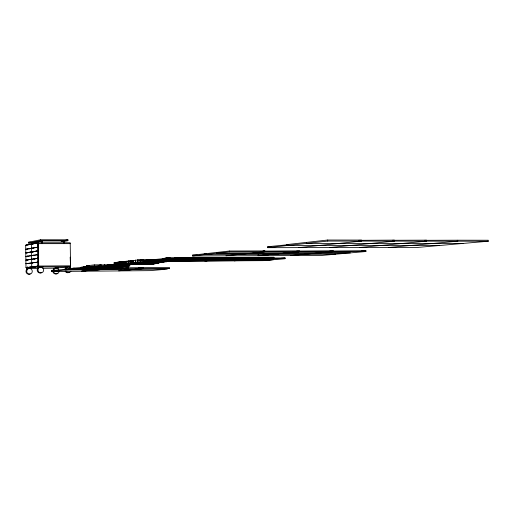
<?xml version="1.0" encoding="UTF-8"?>
<svg xmlns="http://www.w3.org/2000/svg" width="514" height="514" viewBox="0 0 514 514"><rect width="100%" height="100%" fill="white"/><g stroke="black" fill="none" stroke-linecap="round" stroke-linejoin="round"><path stroke-width="0.77" d="M55.775 267.646L57.215 267.582M31.791 243.083L28.585 243.083L28.572 242.229L40.619 239.768L67.912 239.8L67.925 240.674L64.134 241.387M28.585 243.083L40.632 240.648L67.925 240.674M31.964 244.214L31.952 242.846L41.64 240.899L64.346 240.918L64.372 243.019M32.78 242.846L42.495 240.899L42.521 243.013M28.257 267.588L25.983 267.64L25.7 245.184L38.242 242.871L38.55 266.104L26.786 267.633M26.387 245.133L38.364 242.769L70.206 242.781L70.553 266.689L69.666 266.792M33.024 243.899L38.242 242.871M37.888 243.887L38.075 246.688M65.638 240.231L67.912 239.8M61.14 241.368L63.505 240.918L63.53 243.019M61.982 241.368L64.346 240.918M25.751 249.245L38.299 247.073M25.751 249.335L38.299 247.163M29.433 248.712L30.872 248.442M29.433 248.802L30.872 248.538M26.657 249.547L27.306 249.425L27.3 248.692M32.44 248.48L33.114 248.358L33.102 247.613M25.796 252.849L38.344 250.8M25.796 252.939L38.344 250.896M29.478 252.342L30.917 252.091M32.382 251.841L33.873 251.577M35.363 251.32L36.854 251.057M29.478 252.438L30.924 252.188M32.382 251.931L33.873 251.674M35.363 251.41L36.854 251.153M26.702 253.145L27.358 253.036L27.345 252.303M32.491 252.149L33.159 252.027L33.153 251.288M25.841 256.454L38.396 254.533M25.848 256.544L38.396 254.623M26.644 256.544L28.09 256.306M26.754 256.749L27.403 256.647L27.39 255.914M37.638 257.957L38.254 257.861M25.886 260.058L37.618 258.266M25.893 260.148L38.447 258.259L36.95 258.491M26.689 260.052L28.135 259.833M30.294 259.506L31.733 259.287M33.969 258.94L35.46 258.715M26.696 260.148L28.135 259.923M30.294 259.596L31.733 259.377M33.969 259.037L35.466 258.812M36.957 258.581L38.447 258.356M26.799 260.36L27.448 260.257L27.435 259.525M37.651 258.715L38.338 258.606M32.144 262.474L31.727 262.532L31.739 263.277L32.408 263.181M25.938 263.663L38.492 261.992M25.938 263.759L38.492 262.089M25.983 267.64L38.55 266.104M70.161 257.141L70.54 265.815L38.672 266.04L26.67 267.601L26.683 268.546L27.403 268.366M37.914 267.023L38.685 267.017L38.364 242.769M40.028 267.1L40.799 267.004M30.782 268.514L31.508 268.334L29.414 268.526M42.135 267.087L42.906 266.894L37.914 267.119M65.522 266.817L70.502 266.785M55.705 268.012L54.78 268.128L66.756 267.139M53.501 268.34L55.518 268.321A2.827 2.737 84.9 0 0 52.897 270.441M58.596 268.096L42.527 268.334M69.037 266.869L70.553 266.689L38.685 266.927L26.683 268.456L38.569 268.366M86.448 265.783L94.415 264.871L101.072 264.826L101.085 265.873L93.008 266.766L86.468 266.811L86.448 265.783L89.359 265.764M115.001 262.5L115.04 264.517L115.001 262.5L116.434 262.487M117.044 262.268L117.083 264.292L117.044 262.268L119.858 262.243M118.175 264.17L118.143 262.14L118.175 264.17L146.843 264.003M120.147 261.909L120.186 263.952L120.147 261.909L122.974 261.883L123 263.945M123.874 261.478L123.906 263.541L123.874 261.478L126.026 261.459M126.007 261.234L126.039 263.303L126.007 261.234L128.802 261.221M128.153 260.99L128.192 263.065L128.153 260.99L131.031 260.964L131.07 263.065M135.349 260.161L135.381 262.275L135.349 260.161L138.195 260.142M137.591 259.904L137.63 262.024L137.591 259.904L140.521 259.878L140.47 260.977L140.521 259.878M118.766 262.365L124.221 261.787M120.829 262.134L118.079 262.146M121.869 262.012L119.113 262.031L119.145 264.067L147.055 263.875M122.974 261.883L122.93 262.943L123.167 261.883M131.031 260.964L130.98 262.044L131.224 260.964M126.521 261.523L124.992 261.697M127.864 261.35L133.409 260.733L133.255 262.821L124.838 263.746L133.255 262.821M138.459 260.135L141.26 260.129M140.643 259.885L140.663 260.977L140.643 259.885L143.605 259.866L143.554 260.964L143.605 259.866M121.715 262.352L118.946 262.365M121.966 262.339L123.347 262.333M122.756 262.23L119.98 262.249M125.891 261.877L123.103 261.889M131.815 261.202L128.988 261.215M141.523 260.123L144.325 260.11M143.727 259.872L144.074 261.999M121.278 262.436L123.675 262.185M131.038 261.33L132.573 261.157M139.442 260.373L146.259 259.621L146.297 261.754L137.456 262.718M99.6 264.993L101.072 264.826M99.568 269.689L81.681 271.135L85.748 271.096L84.572 271.219L51.663 271.508L51.651 270.589L69.782 268.957M74.376 268.192L65.824 268.989L65.837 269.946L72.815 269.175L142.192 268.61L142.179 267.666L127.234 267.781M83.814 267.293L73.136 268.167L73.149 269.143L80.402 268.34L128.609 267.961L128.596 266.991L122.274 267.036M83.737 267.222L80.666 267.319L80.679 268.308L122.73 267.8L122.711 266.817L110.06 266.914M86.551 266.984L82.703 267.087L82.722 268.083L108.049 267.71M83.731 266.972L84.45 266.888L84.463 267.89L83.75 267.967L83.731 266.972L86.872 266.946M84.765 266.856L85.485 266.772L85.504 267.775L84.784 267.852L84.765 266.856L86.339 266.843M86.532 266.657L85.806 266.734L85.819 267.743L86.545 267.659L86.532 266.657L106.276 266.509M100.699 265.018L111.275 264.53L111.294 265.584L100.95 266.708L94.441 266.753L104.638 265.629L111.294 265.584M146.875 259.846L149.677 259.84M86.468 266.811L94.428 265.918L101.085 265.873M147.383 260.097L145.95 260.103M147.647 260.084L151.032 260.123M149.87 259.84L155.8 259.808M132.4 262.937L132.188 261.87L132.207 262.937M194.099 259.14L174.509 261.157L143.939 261.33L143.926 260.592L164.705 258.523M166.17 258.105L168.245 257.867L168.258 258.259L166.176 258.491L166.17 258.105L169.748 258.047M195.577 258.073L196.335 257.97L196.329 257.585L169.729 257.707L168.528 257.842L168.534 258.227L170.102 258.092L170.108 258.484L163.131 259.255L163.124 258.87L170.102 258.092M192.512 255.156L229.507 251.012L264.382 250.928L264.402 251.796L229.527 251.892L192.532 255.972L192.512 255.156L197.331 255.137M358.746 240.321L394.007 240.115L394.032 241.13L361.368 241.098L298.718 247.632L267.762 247.677L267.743 246.733L288.842 244.638M327.675 240.025L306.434 242.402L306.46 243.411L327.701 241.066L361.143 241.098L361.117 240.07L327.675 240.025L327.701 241.066M146.702 260.354L145.616 260.476L145.623 260.849M148.051 260.206L146.535 260.302L146.548 261.041L177.336 260.861M148.308 260.174L151.797 260.412M149.664 260.026L150.769 259.904M151.373 259.833L152.138 259.75L152.144 260.123M152.401 259.718L152.69 260.065L152.054 260.097M107.297 264.973L111.275 264.53M143.747 260.958L143.881 261.999M160.021 260.341L146.002 260.36L146.265 260.701M148.97 260.405L148.964 260.026M163.568 258.78L163.561 258.394L162.758 258.484L162.765 258.87L164.576 258.709L164.583 259.095M165.9 258.523L163.844 258.748L163.837 258.362L165.893 258.131L165.9 258.523L166.915 258.446L166.851 258.844L192.654 258.709L192.647 258.324M108.39 264.967L112.38 264.524L143.727 264.222L142.654 264.331M143.926 260.592L144.28 260.958L146.708 260.726M148.308 260.514L150.968 260.219M51.663 271.508L65.548 269.978L99.877 269.657L107.407 268.893M82.407 268.115L81.7 268.192L81.681 267.203L82.388 267.119L82.407 268.115L122.73 267.8M116.717 262.603L113.992 262.615L114.082 264.626M135.317 260.399L133.126 260.418L133.229 262.513M143.939 261.33L151.996 260.444L273.114 259.737L285.077 258.677L285.064 257.938L249.033 258.099L240.263 258.857M285.077 258.677L162.315 259.307L152.433 260.392L152.42 259.641M267.762 247.677L286.375 245.621L318.23 245.589M306.344 243.424L286.484 245.608L286.459 244.638L306.318 242.415L306.344 243.424L463.14 243.43L488.3 241.22L488.268 240.237L457.768 240.199L457.801 241.188L388.378 247.517L359.312 247.555M124.067 263.83L115.997 264.716L124.26 263.83L124.035 261.787M119.017 265.526L112.399 265.577L102.029 266.702L108.505 266.65L119.017 265.526L118.997 264.479M109.463 266.56L110.221 266.483L110.24 267.479L109.476 267.556M126.701 265.475L120.115 265.52L109.585 266.644L116.029 266.593L126.701 265.475L126.682 264.427M195.069 257.713L222.639 257.463L222.646 257.848L221.849 257.944L221.74 257.553M191.966 258.394L192.577 258.33L192.583 258.715M195.474 258.06L196.868 257.97L196.881 258.356L189.582 259.12M262.789 251.095L264.382 250.928M263.374 251.095L299.013 250.845L299.039 251.706L258.169 255.709L225.987 255.837M188.696 259.12L195.982 258.356M106.218 267.897L106.963 267.82M109.141 267.595L84.463 267.89M176.983 260.495L178.39 260.386M182.367 259.936L182.708 259.93M177.838 260.489L179.54 260.347M183.228 259.93L183.871 259.898M141.581 264.447L114.024 264.633M144.807 264.106L116.055 264.408L116.087 262.378L118.824 262.358M153.146 263.849L153.127 263.444L151.225 263.457L145.88 264.209M152.015 263.361L123.906 263.541M154.264 263.123L126.039 263.303M156.532 262.892L128.192 263.065M161.775 262.346L133.158 262.519M166.491 261.857L137.63 262.024M148.912 263.791L147.942 263.798M151.077 263.566L150.165 263.566M299.039 251.706L264.986 251.796L225.434 255.837L192.532 255.972M129.811 265.892L117.076 266.593L129.811 265.892L129.791 264.858L126.181 264.883M142.719 264.344L153.127 263.444M144.659 264.427L143.695 264.434M147.846 264.1L146.875 264.106M153.127 263.643L142.719 264.537M146.721 264.312L148.591 264.492L158.807 263.252L148.835 264.292M154.11 263.643L151.225 263.457M156.545 263.399L155.498 263.412L156.545 263.592M146.728 264.504L158.807 263.252M148.668 264.402L147.704 264.408M152.054 263.766L153.031 263.952L148.764 264.106M100.84 269.651L108.383 268.886M221.2 257.623L209.089 257.771M248.506 257.726L248.5 257.341L222.819 257.463L221.335 257.598L221.328 258.336M392.426 240.276L426.145 240.154L426.177 241.156L394.251 241.13L329.23 247.594L298.923 247.632M120.848 267.993L121.612 267.916M216.221 258.497L218.99 258.266M215.572 258.985L223.185 258.227L223.172 257.842L221.341 257.983L221.752 257.938M214.704 258.992L222.305 258.234L222.299 257.848M296.649 251.083L332.847 250.761L332.866 251.609L299.611 251.699L258.715 255.702L258.696 254.905M120.584 268.758L128.609 267.961M205.78 260.476L207.193 260.335M211.068 259.923L211.717 259.891M206.236 260.508L207.444 260.392M211.453 259.949L211.909 259.917M212.243 259.917L212.899 259.885M206.57 260.508L207.778 260.386M213.734 260.058L224.702 258.985M213.753 260.103L204.636 260.983L174.676 261.157M214.242 260.058L225.222 258.985M138.51 268.019L142.179 267.666M244.465 257.732L246.99 257.508L246.996 257.887M272.947 257.694L273.917 257.604L273.911 257.225L248.667 257.341L247.138 257.475L247.157 258.201M424.564 240.308L457.556 240.199L457.589 241.188L426.389 241.156L359.113 247.555L329.435 247.594M138.69 268.083L143.098 267.659L169.459 267.453L169.479 268.392L160.998 269.156M240.597 258.484L242.332 258.336M245.898 257.977L248.68 257.726L248.667 257.341M245.981 257.604L245.988 257.983L249.027 257.72L249.033 258.099M133.794 269.407L117.719 270.929L85.504 271.212L100.526 269.683L134.128 269.375L142.192 268.61M135.034 269.368L143.11 268.61L169.479 268.392M329.725 251.057L365.897 250.684L365.917 251.519L350.516 252.882L318.603 252.984M233.51 260.457L234.699 260.38M239.363 259.911L240.025 259.904M234.66 260.45L235.849 260.373M241.175 259.872L239.691 259.878M204.803 260.983L234.178 260.816L255.709 258.831L255.689 258.086M365.917 251.519L333.425 251.609L290.198 255.58L258.715 255.702M266.663 258.279L265.385 258.362L265.391 258.735L273.589 257.983L273.917 257.604M270.171 257.951L272.176 257.771M281.074 258.298L285.064 257.938M361.278 251.095L365.897 250.684M266.946 259.898L267.608 259.866M335.597 254.205L321.533 255.452L290.725 255.574M439.258 245.525L417.053 247.478L388.578 247.517M462.998 243.443L439.386 245.519L318.327 245.602M57.163 267.672L58.602 267.608L55.814 267.659M26.683 268.546L28.733 268.533A2.853 2.782 84.6 0 0 26.092 272.144A2.853 2.782 84.6 0 0 30.191 273.84M51.651 270.589L56.463 270.55M136.461 262.802L128.179 263.727M139.66 262.782L131.327 263.701M142.853 262.763L134.469 263.682M143.862 262.673L152.613 261.716M146.04 262.744L137.604 263.663M149.221 262.725L140.727 263.643M150.236 262.635L159.096 261.677M152.395 262.705L143.849 263.624M154.656 262.802L154.38 261.742M158.807 263.451L156.905 263.264M150.101 263.573L151.142 263.56M154.161 263.547L155.209 263.727L154.232 263.541M127.221 263.81L119.28 264.691M130.363 263.791L122.371 264.671M133.499 263.772L125.455 264.652M136.628 263.746L128.539 264.633M139.75 263.727L131.61 264.607M142.873 263.708L134.674 264.588M149.021 263.688L150.062 263.676L149.086 263.682M120.186 263.952L148.983 263.785M153.076 263.855L154.116 263.843M150.91 264.08L151.951 264.061M144.749 264.324L146.875 263.907M148.771 264.299L150.872 264.177M34.136 266.727L35.697 266.715M32.581 266.882L31.739 266.888L31.47 244.047L32.286 244.047L25.7 245.184M34.014 266.837L35.807 266.798M38.621 267.017L42.913 266.984M65.522 266.914L67.597 266.894M116.08 266.978L117.655 266.965M85.504 267.775L110.24 267.479M38.068 257.893L38.486 257.893M174.374 257.771L267.775 257.385M167.358 257.97L169.035 257.957M220.23 257.72L267.28 257.501M228.12 257.771L267.813 257.585M196.868 257.97L196.509 257.585M223.172 257.842L222.819 257.463M242.55 257.771L244.144 257.765M244.317 257.771L267.833 257.655M165.013 258.234L169.01 258.214M221.206 258.009L221.868 257.977L221.919 257.553M246.482 257.887L252.406 257.835M259.988 257.829L267.666 257.739M270.261 257.777L271.835 257.771M271.212 257.861L270.801 258.24M170.108 258.484L222.305 258.234M223.185 258.227L248.166 258.105L248.159 257.726M195.121 258.446L169.209 258.581L169.202 258.195M221.405 258.324L195.943 258.458L195.975 257.97M247.234 258.195L222.209 258.324L222.273 257.932M272.619 258.073L248.018 258.201L248.089 257.81M167.731 258.356L167.737 258.748L193.579 258.613M194.388 258.227L194.401 258.613L219.799 258.484M162.765 258.87L163.124 258.87M245.159 258.381L219.632 258.581L219.696 258.195M245.339 258.458L269.844 258.324M191.124 258.87L165.457 258.998L165.02 258.619L165.084 258.227L169.273 258.182L169.279 258.574M218.109 258.735L242.897 258.606L242.891 258.234M146.259 259.621L146.297 261.754M155.601 259.705L151.694 259.724L151.444 260.129L151.437 259.75M150.679 259.872L150.069 260.277L150.326 259.878M151.257 260.013L148.707 260.058L148.655 260.508M152.69 260.065L152.33 259.692M182.091 259.962L188.278 259.904M195.05 259.891L197.402 259.878M147.235 260.296L151.225 260.187M211.113 259.949L217.313 259.891M220.461 259.872L225.98 259.84M240.848 259.872L254.327 259.827M146.946 260.495L144.665 260.508L144.627 260.958M146.991 260.572L144.62 260.585L178.756 260.714L178.743 259.975M271.321 259.923L150.621 260.592L150.608 259.846M146.015 260.733L146.618 260.701M240.436 260.232L149.323 260.739L149.311 259.988M269.664 260.071L240.603 260.232L240.584 259.506M144.916 260.791L145.276 260.849M145.552 260.816L145.963 260.81M180.125 260.572L149.253 260.746L149.24 259.994M180.298 260.572L240.359 260.238L240.346 259.512M269.587 260.078L240.526 260.238L240.417 259.506M132.638 260.958L131.154 260.971L131.134 263.059M143.554 260.964L144.055 260.906M144.28 260.958L145.019 260.508M177.439 260.868L266.38 260.36M175.916 261.009L145.211 261.189L145.199 260.45M176.019 261.016L264.755 260.502M122.056 262.012L123.514 261.992M145.199 261.87L144.922 260.482M151.694 261.838L151.482 260.746M121.015 262.127L123.861 262.108M130.98 262.044L131.308 261.986M157.014 261.922L156.731 260.842M135.452 262.268L164.191 262.095L135.381 262.275M219.825 252.445L216.555 252.464L216.574 253.318L250.761 253.209M250.851 253.203L216.657 253.312L216.645 252.451M251.43 253.203L284.84 253.094M285.398 253.094L318.05 252.991M251.34 253.209L284.743 253.106M285.309 253.1L317.954 252.997M318.5 252.997L350.413 252.894L335.7 254.199L304.256 254.321M204.212 253.845L206.692 253.826M237.847 254.552L204.231 254.681L204.296 253.839M238.329 254.558L271.199 254.43M271.662 254.436L303.806 254.314M28.572 242.229L30.981 242.229M35.832 242.235L37.651 242.19M33.005 242.801L34.579 242.801M31.952 242.846L34.361 242.846M70.219 243.655L38.377 243.649L38.184 246.893M267.743 246.733L270.917 246.733M457.801 241.188L488.3 241.22M426.363 240.154L426.389 241.156M394.225 240.115L394.251 241.13M361.342 240.07L361.368 241.098M333.406 250.761L333.425 251.609M299.591 250.845L299.611 251.699M286.349 244.651L286.375 245.621M273.095 259.017L273.114 259.737M272.889 259.062L272.908 259.782L263.136 260.649L234.339 260.81L234.326 260.097M272.613 257.694L272.536 258.086M270.878 257.861L270.884 258.234L220.596 258.484L220.667 258.092M268.038 258.118L268.128 258.484L164.512 259.101L164.506 258.715M268.006 259.499L268.019 260.212L178.866 260.72L178.917 259.975M267.922 259.506L267.942 260.225M267.087 258.201L267.094 258.574M267.004 258.214L267.01 258.587M264.967 250.928L264.986 251.796M258.15 254.905L258.169 255.709M255.182 258.086L255.201 258.831M247.735 257.43L247.664 257.822M247.562 257.437L247.568 257.816M247.485 257.443L247.491 257.822M247.311 257.482L247.318 257.861M246.816 257.508L246.823 257.887M246.412 257.977L246.424 258.356M246.334 257.977L246.341 258.356M246.058 257.598L246.071 257.977M243.752 258.234L243.758 258.606M243.668 258.234L243.681 258.613M242.814 258.24L242.762 258.696M242.685 258.709L242.672 258.336L241.111 258.484L241.117 258.863M241.895 258.33L241.908 258.703M241.818 258.336L241.824 258.709M239.004 259.654L238.946 260.386M238.843 259.654L238.856 260.38M238.766 259.66L238.779 260.386M234.159 260.097L234.178 260.816M229.507 251.012L229.527 251.892M221.662 257.565L221.675 257.951M221.508 257.591L221.515 257.977M219.786 258.105L219.722 258.491M218.823 258.195L218.829 258.581L193.47 258.715L193.463 258.33L191.471 258.484L191.465 258.099M218.746 258.208L218.752 258.593M218.103 258.356L218.032 258.741M217.229 258.362L217.159 258.748M217.146 258.446L217.075 258.838M216.388 258.112L216.394 258.491M216.214 258.118L216.208 258.844M212.288 259.512L212.301 260.251M212.218 259.519L212.231 260.257M212.121 259.512L212.064 260.257M206.275 260.11L206.287 260.836M206.204 260.116L206.217 260.842M206.108 260.11L206.12 260.836L206.037 260.116M195.641 257.675L195.654 258.06M194.465 258.227L194.472 258.613M193.572 258.227L193.547 258.703M192.005 258.484L192.011 258.87M191.934 258.491L191.94 258.87M191.645 258.105L191.581 258.491M183.639 259.48L183.652 260.225M183.119 259.48L183.19 260.27M183.003 259.531L183.016 260.277M178.679 259.981L178.692 260.72M169.729 257.707L169.736 258.092M168.907 257.797L168.843 258.195M167.808 258.735L167.429 257.964M166.542 258.06L166.549 258.446M166.472 258.067L166.478 258.458M165.379 258.619L165.386 259.005M164.204 258.324L164.146 258.715M162.302 258.536L162.315 259.307M157.952 260.707L157.901 261.806M156.802 260.836L156.821 261.922M154.637 261.735L154.585 262.808M154.451 261.735L154.47 262.802M151.977 259.692L151.996 260.444M151.412 260.752L151.431 261.844M150.673 259.84L150.686 260.585M150.416 259.904L150.422 260.277M150.345 260.868L150.364 261.96M150.011 259.988L149.953 260.367M149.658 259.988L149.67 260.399M148.585 260.148L148.591 260.521M148.302 260.142L148.244 260.521M147.948 260.142L147.897 260.894M147.608 260.18L147.357 260.579L147.351 260.206M146.599 260.29L146.612 261.035M146.355 260.36L146.362 260.726M145.957 260.437L145.899 260.816M145.263 260.444L145.276 261.183M143.098 267.659L143.11 268.61M120.096 264.472L120.115 265.52M112.38 264.524L112.399 265.577M104.625 264.575L104.638 265.629M94.415 264.871L94.428 265.918M83.416 267.004L83.429 268.006M81.366 267.235L81.385 268.231M80.39 267.351L80.402 268.34M72.802 268.205L72.815 269.175M65.535 269.021L65.548 269.978M41.64 240.899L41.673 243.013M40.619 239.768L40.632 240.648M37.413 242.871L37.721 266.111M33.198 254.957L33.211 255.702M31.778 266.194L31.784 266.933M27.531 266.753L27.538 267.486M41.531 272.587A2.949 2.866 84.4 0 1 37.895 271.964A2.949 2.866 84.4 0 1 37.843 268.173A2.949 2.866 84.4 0 1 41.461 267.486M70.932 271.174A2.93 2.821 84.7 0 1 66.043 271.212M65.728 268.989A2.93 2.821 84.7 0 1 70.887 268.244M69.082 272.336A2.923 2.814 84.7 0 1 65.22 271.302M64.822 269.844A2.923 2.814 84.7 0 1 66.871 267.004M69.011 267.28A2.923 2.814 84.7 0 1 69.602 267.736M59.071 271.039A2.833 2.743 84.9 0 1 56.367 273.898A2.833 2.743 84.9 0 1 53.584 271.09M53.668 270.351A2.833 2.743 84.9 0 1 58.962 270.306M57.517 273.133A2.827 2.737 84.9 0 1 52.82 271.174M145.982 263.688L137.559 264.569L145.982 263.688M155.562 262.686L146.779 263.605L155.562 262.686M134.732 269.4L118.625 270.917L150.165 270.64L167.275 269.124L134.732 269.4M272.574 259.422L272.227 259.454L272.574 259.422M38.332 268.501A2.955 2.872 84.3 0 0 40.876 272.908A2.955 2.872 84.3 0 0 43.298 268.456A2.955 2.872 84.3 0 0 38.332 268.501M27.056 269.889A2.859 2.788 84.6 0 0 29.529 274.155A2.859 2.788 84.6 0 0 31.887 269.844A2.859 2.788 84.6 0 0 27.056 269.889"/></g></svg>
